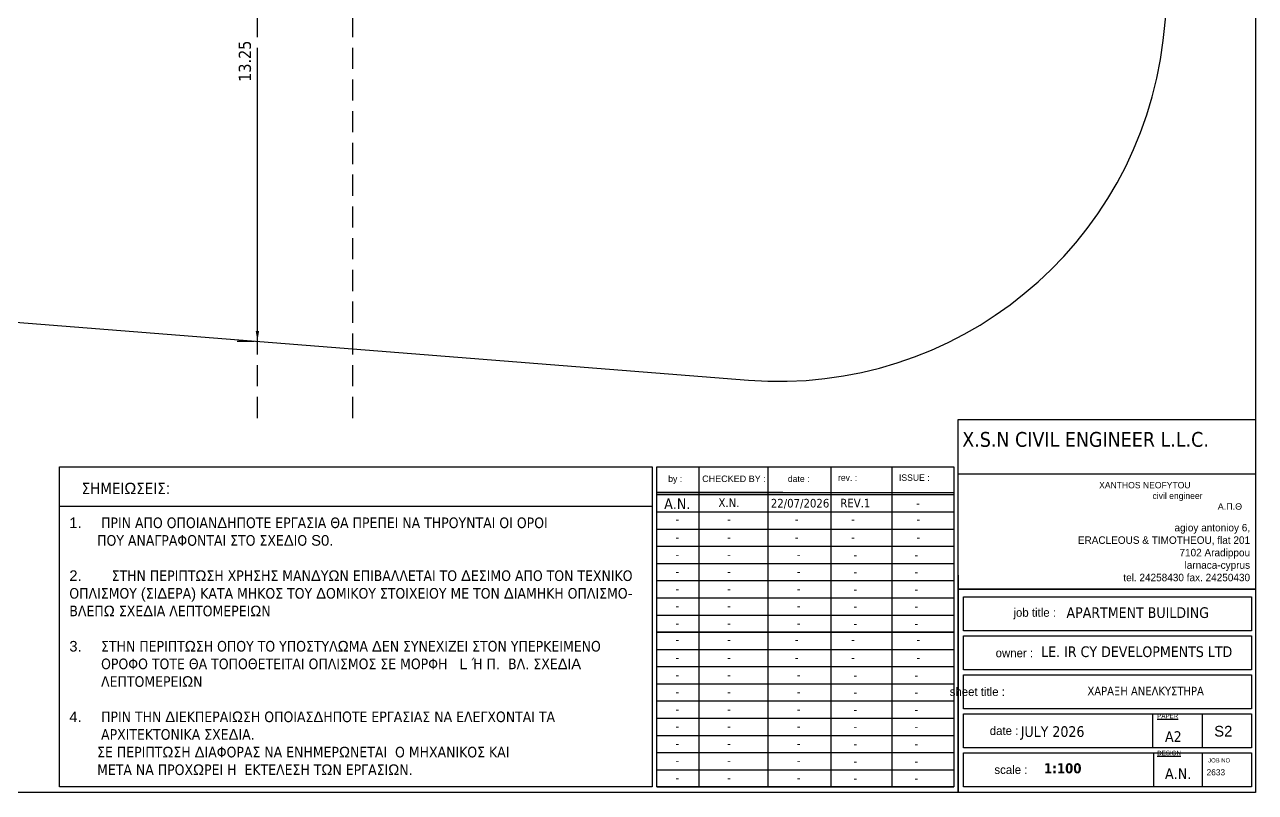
# Model space of a CAD drawing. Header units: millimetres. Extents: x -2171 to 1563, y -1758 to -1505.
# Drawn here: x -2024.74 to -1995.67, y -1629.23 to -1611.09 of the extents above; entities that cross this region are included whole.
import ezdxf

# ---------------------------------------------------------------- set-up
doc = ezdxf.new("R2010")
doc.units = ezdxf.units.MM
doc.header["$PDMODE"] = 32
doc.linetypes.add('DASHDOT', pattern=[25.4, 12.7, -6.35, 0, -6.35])
doc.linetypes.add('HIDDEN', pattern=[0.375, 0.25, -0.125])
doc.layers.get('Defpoints').update_dxf_attribs({"color": 6})
for name, color, linetype in [('-S-AKSONES', 50, 'DASHDOT'), ('-S_TEXT', 3, 'Continuous'), ('ANOIGMATA', 7, 'Continuous'), ('Geo_Lines_-1', 94, 'Continuous'), ('pinakaki', 153, 'Continuous'), ('STR-AXIS', 2, 'Continuous')]:
    doc.layers.add(name, color=color, linetype=linetype)
doc.layers.add('A-ANNO-DIMS', color=1, linetype='Continuous', lineweight=9)
doc.layers.add('TEXT', color=20, linetype='Continuous', lineweight=13)
doc.styles.get("Standard").update_dxf_attribs({"font": 'tahoma.ttf'})
doc.dimstyles.new('Copy(2) of Standard', dxfattribs={"dimscale": 96, "dimtxt": 0.003, "dimasz": 0.0025, "dimexe": 0.0008, "dimexo": 0.005, "dimgap": 0.0015, "dimtad": 1, "dimrnd": 0.05, "dimzin": 0, "dimdsep": 46, "dimtxsty": 'Standard', "dimcen": 0.001, "dimclrd": 256, "dimclrt": 256, "dimadec": 0, "dimazin": 0, "dimtfac": 1, "dimtofl": 0, "dimtmove": 0, "dimatfit": 3, "dimfxl": 5, "dimtolj": 1, "dimtzin": 0, "dimarcsym": 1})

# ---------------------------------------------------------------- blocks, each defined once
blk = doc.blocks.new('LABEL 1')
at = {"color": 0}
for p, q in [((118391.268, -209928.524), (118398.288, -209928.524)), ((118392.259, -209928.524), (118392.259, -209936.09)), ((118393.899, -209936.09), (118393.899, -209928.524)), ((118395.385, -209936.09), (118395.385, -209928.524)), ((118396.826, -209936.09), (118396.826, -209928.524)), ((118405.409, -209928.699), (118398.39, -209928.699)), ((118394.242, -209929.133), (118391.27, -209929.133)), ((118391.27, -209929.133), (118398.289, -209929.133)), ((118398.289, -209929.184), (118391.27, -209929.184)), ((118398.289, -209929.133), (118398.289, -209929.184)), ((118398.39, -209931.085), (118398.39, -209936.218)), ((118398.512, -209932.4), (118398.512, -209931.601)), ((118398.512, -209933.321), (118398.512, -209932.522)), ((118398.512, -209934.242), (118398.512, -209933.444)), ((118398.512, -209935.164), (118398.512, -209934.365)), ((118398.512, -209936.085), (118398.512, -209935.286))]:
    blk.add_line(p, q, dxfattribs=at)
at = {"linetype": 'Continuous', "ltscale": 0.5}
blk.add_line((118391.162, -209929.467), (118377.159, -209929.467), dxfattribs=at)
at = {"color": 3}
blk.add_line((118398.289, -209930.348), (118398.289, -209932.434), dxfattribs=at)
for points in [[(118398.39, -209927.405), (118405.409, -209927.405)], [(118391.27, -209932.434), (118398.289, -209932.434)], [(118391.27, -209935.278), (118398.289, -209935.278)]]:
    blk.add_lwpolyline(points)
at = {"color": 0}
for points in [[(118398.39, -209927.405), (118405.409, -209927.405), (118405.409, -209931.414), (118398.39, -209931.414)], [(118391.27, -209928.524), (118398.289, -209928.524), (118398.289, -209932.434), (118391.27, -209932.434)], [(118391.27, -209928.524), (118398.289, -209928.524), (118398.289, -209936.09), (118391.27, -209936.09)], [(118398.39, -209931.414), (118405.409, -209931.414), (118405.409, -209936.218), (118398.39, -209936.218)]]:
    blk.add_lwpolyline(points, close=True, dxfattribs=at)
at = {"linetype": 'Continuous', "ltscale": 0.5}
blk.add_lwpolyline([(118377.159, -209928.524), (118391.162, -209928.524), (118391.162, -209936.085), (118377.159, -209936.085)], close=True, dxfattribs=at)
at = {"color": 0}
for points in [[(118391.27, -209929.59), (118398.289, -209929.59)], [(118391.27, -209929.996), (118398.289, -209929.996)], [(118391.27, -209930.403), (118398.289, -209930.403)], [(118391.27, -209930.809), (118398.289, -209930.809)], [(118391.27, -209931.215), (118398.289, -209931.215)], [(118391.27, -209931.621), (118398.289, -209931.621)], [(118398.512, -209931.601), (118405.313, -209931.601), (118405.313, -209932.4), (118398.512, -209932.4)], [(118391.27, -209932.028), (118398.289, -209932.028)], [(118391.27, -209932.434), (118398.289, -209932.434)], [(118398.512, -209932.522), (118405.313, -209932.522), (118405.313, -209933.321), (118398.512, -209933.321)], [(118391.27, -209932.84), (118398.289, -209932.84)], [(118391.27, -209933.246), (118398.289, -209933.246)], [(118391.27, -209933.653), (118398.289, -209933.653)], [(118398.512, -209933.444), (118405.313, -209933.444), (118405.313, -209934.242), (118398.512, -209934.242)], [(118391.27, -209934.059), (118398.289, -209934.059)], [(118391.27, -209934.465), (118398.289, -209934.465)], [(118398.512, -209934.365), (118405.313, -209934.365), (118405.313, -209935.164), (118398.512, -209935.164)], [(118402.978, -209934.365), (118402.978, -209935.164)], [(118404.155, -209934.365), (118404.155, -209935.164)], [(118391.27, -209934.871), (118398.289, -209934.871)], [(118398.512, -209935.286), (118405.313, -209935.286), (118405.313, -209936.085), (118398.512, -209936.085)], [(118402.998, -209935.286), (118402.998, -209936.085)], [(118404.155, -209935.286), (118404.155, -209936.085)], [(118391.27, -209935.684), (118398.289, -209935.684)], [(118391.27, -209936.09), (118398.289, -209936.09)]]:
    blk.add_lwpolyline(points, dxfattribs=at)
at = {"layer": '-S_TEXT', "color": 3, "insert": (118377.391, -209929.723), "char_height": 0.25, "attachment_point": 1}
blk.add_mtext_dynamic_manual_height_columns('\\pxi-3,l3,ql,t3;{\\fArial|b0|i0|c186|p34;1.^I}ΠΡΙΝ ΑΠΟ ΟΠΟΙΑΝ{\\fArial|b0|i0|c186|p34;Δ}ΗΠΟΤΕ ΕΡΓΑΣΙΑ ΘΑ ΠΡΕΠΕΙ ΝΑ ΤΗΡΟΥΝΤΑΙ ΟΙ ΟΡΟΙ\\P\\pi0,l0,q*,tz;       ΠΟΥ ΑΝΑΓΡΑΦΟΝΤΑΙ ΣΤΟ ΣΧΕ{\\fArial|b0|i0|c186|p34;Δ}ΙΟ {\\fArial|b0|i0|c186|p34;S0.\\P\\P\\pi-3,l3,ql,t3;2.^I}ΣΤΗΝ ΠΕΡΙΠΤ{\\fArial|b0|i0|c186|p34;Ω}ΣΗ ΧΡΗΣΗΣ ΜΑΝ{\\fArial|b0|i0|c186|p34;Δ}Υ{\\fArial|b0|i0|c186|p34;Ω}Ν ΕΠΙΒΑΛΛΕΤΑΙ ΤΟ {\\fArial|b0|i0|c186|p34;Δ}ΕΣΙΜΟ ΑΠΟ ΤΟΝ ΤΕΧΝΙΚΟ ΟΠΛΙΣΜΟΥ {\\fArial|b0|i0|c186|p34;(}ΣΙ{\\fArial|b0|i0|c186|p34;Δ}ΕΡΑ{\\fArial|b0|i0|c186|p34;) }ΚΑΤΑ ΜΗΚΟΣ ΤΟΥ {\\fArial|b0|i0|c186|p34;Δ}ΟΜΙΚΟΥ ΣΤΟΙΧΕΙΟΥ ΜΕ ΤΟΝ {\\fArial|b0|i0|c186|p34;Δ}ΙΑΜΗΚΗ ΟΠΛΙΣΜΟ{\\fArial|b0|i0|c186|p34;- }ΒΛΕΠ{\\fArial|b0|i0|c186|p34;Ω }ΣΧΕ{\\fArial|b0|i0|c186|p34;Δ}ΙΑ ΛΕΠΤΟΜΕΡΕΙ{\\fArial|b0|i0|c186|p34;Ω}Ν\\P\\pi0,l0,q*,tz;\\P\\pi-3,l3,ql,t3;{\\fArial|b0|i0|c186|p34;3.^I}ΣΤΗΝ ΠΕΡΙΠΤ{\\fArial|b0|i0|c186|p34;Ω}ΣΗ ΟΠΟΥ ΤΟ ΥΠΟΣΤΥΛ{\\fArial|b0|i0|c186|p34;Ω}ΜΑ {\\fArial|b0|i0|c186|p34;Δ}ΕΝ ΣΥΝΕΧΙΖΕΙ ΣΤΟΝ ΥΠΕΡΚΕΙΜΕΝΟ ΟΡΟΦΟ ΤΟΤΕ ΘΑ ΤΟΠΟΘΕΤΕΙΤΑΙ ΟΠΛΙΣΜΟΣ ΣΕ ΜΟΡΦH   {\\fArial|b0|i0|c186|p34;L }Ή Π{\\fArial|b0|i0|c186|p34;. } ΒΛ{\\fArial|b0|i0|c186|p34;. }ΣΧΕ{\\fArial|b0|i0|c186|p34;Δ}Ι{\\fArial|b0|i0|c186|p34;A }ΛΕΠΤΟΜΕΡΕΙ{\\fArial|b0|i0|c186|p34;Ω}Ν\\P\\pi0,l0,q*,tz;\\P\\pi-3,l3,ql,t3;{\\fArial|b0|i0|c186|p34;4.^I}ΠΡΙΝ ΤΗΝ {\\fArial|b0|i0|c186|p34;Δ}ΙΕΚΠΕΡΑΙ{\\fArial|b0|i0|c186|p34;Ω}ΣΗ ΟΠΟΙΑΣ{\\fArial|b0|i0|c186|p34;Δ}ΗΠΟΤΕ ΕΡΓΑΣΙΑΣ ΝΑ ΕΛΕΓΧΟΝΤΑΙ ΤΑ ΑΡΧΙΤΕΚΤΟΝΙΚΑ ΣΧΕ{\\fArial|b0|i0|c186|p34;Δ}ΙΑ{\\fArial|b0|i0|c186|p34;.\\P\\pi0,l0,q*,tz;}       ΣΕ ΠΕΡΙΠΤ{\\fArial|b0|i0|c186|p34;Ω}ΣΗ {\\fArial|b0|i0|c186|p34;Δ}ΙΑΦΟΡΑΣ ΝΑ ΕΝΗΜΕΡ{\\fArial|b0|i0|c186|p34;Ω}ΝΕΤΑΙ  Ο ΜΗΧΑΝΙΚΟΣ ΚΑΙ\\P       ΜΕΤΑ ΝΑ ΠΡΟΧ{\\fArial|b0|i0|c186|p34;Ω}ΡΕΙ Η  ΕΚΤΕΛΕΣΗ Τ{\\fArial|b0|i0|c186|p34;Ω}Ν ΕΡΓΑΣΙ{\\fArial|b0|i0|c186|p34;Ω}Ν{\\fArial|b0|i0|c186|p34;.}', width=13.35251, gutter_width=1, heights=[6.403], dxfattribs=at)
at = {"layer": 'ANOIGMATA', "attachment_point": 1}
for s, insert, char_height, width in [('\\pi4.5494;{\\fBankGothic Lt BT|b0|i0|c0|p34;\\H1.5x;\\C7;XANTHOS NEOFYTOU\\P\\pi5.8103;civil engineer\\P\\pi7.351;\\fArial|b0|i0|c161|p34;Α.Π.Θ}', (118397.168, -209928.883), 0.10094, 7.9171), ('\\pxqr;{\\fBankGothic Lt BT|b0|i0|c161|p34;\\H1.1667x;\\C0;agioy antonioy 6,\\PERACLEOUS & TIMOTHEOU, flat 201\\P7102 Aradippou\\Plarnaca-cyprus\\Ptel. 24258430 fax. 24250430}', (118397.225, -209929.875), 0.15141, 8.05841), ('\\pxqr;{\\fBankGothic Lt BT|b0|i0|c0|p34;\\H1.5x;\\C7; \\H1.3333x; job title :}', (118397.361, -209931.867), 0.10094, 3.33818), ('APARTMENT BUILDING', (118400.946, -209931.845), 0.25234, 5.34758), ('LE. IR CY DEVELOPMENTS LTD', (118400.347, -209932.768), 0.25234, 5.34758), ('\\pxqr;{\\fBankGothic Lt BT|b0|i0|c0|p34;\\H1.5x;\\C7; \\H1.3333x; owner :}', (118396.82, -209932.823), 0.10094, 3.33818), ('{\\fBankGothic Lt BT|b0|i0|c0|p34;\\C7;     sheet title :}', (118397.812, -209933.739), 0.20187, 3.33818), ('\\pxi8.03;{\\fBankGothic Lt BT|b0|i0|c161|p34;\\H0.5x;\\L\\C7;PAPER\\H2x;\\l }', (118401.382, -209934.359), 0.2125, 3.51387), ('\\pxqr;{\\fBankGothic Lt BT|b0|i0|c0|p34;\\C7; date :}', (118396.471, -209934.66), 0.20187, 3.33818), ('{\\C7;JULY 2026}', (118399.865, -209934.655), 0.25234, 4.57511), ('\\pxi8.03;{\\fBankGothic Lt BT|b0|i0|c0|p34;\\H0.5x;\\L\\C7;DESIGN\\H2x;\\l }', (118401.382, -209935.234), 0.2125, 3.51387), ('\\pxi8.03;{\\fBankGothic Lt BT|b0|i0|c0|p34;\\C7;JOB NO}', (118403.483, -209935.41), 0.10094, 3.33818), ('\\pxqr;{\\fBankGothic Lt BT|b0|i0|c0|p34;\\C7; scale :}', (118396.686, -209935.581), 0.20187, 3.33818), ('{\\fTahoma|b1|i0|c161|p34;\\C7;1:\\fTahoma|b1|i0|c0|p34;100}', (118400.413, -209935.531), 0.23651, 5.4102), ('\\pxi8.03;{\\fBankGothic Lt BT|b0|i0|c161|p34;\\C7;2\\fBankGothic Lt BT|b0|i0|c0|p34;633}', (118403.078, -209935.67), 0.14671, 4.85205)]:
    blk.add_mtext(s, dxfattribs=dict(at, insert=insert, char_height=char_height, width=width))
for s, insert, char_height in [('A2', (118403.274, -209934.773), 0.2523), ('A{\\fArial|b0|i0|c186|p34;.}N{\\fArial|b0|i0|c186|p34;.}', (118403.274, -209935.648), 0.25234)]:
    blk.add_mtext_dynamic_manual_height_columns(s, width=10.89316, gutter_width=1, heights=[0], dxfattribs=dict(at, insert=insert, char_height=char_height))
at = {"layer": 'pinakaki', "ltscale": 0.005, "insert": (118377.682, -209928.902), "char_height": 0.26955, "width": 6.67467, "attachment_point": 1}
blk.add_mtext('ΣΗΜΕΙ{\\fArial|b0|i0|c186|p34;Ω}ΣΕΙΣ{\\fArial|b0|i0|c186|p34;:}', dxfattribs=at)
at = {"layer": 'TEXT', "color": 0, "attachment_point": 1}
for s, insert, char_height, width in [('X.S.N CIVIL ENGINEER L.L.C.\\P', (118398.484, -209927.703), 0.35, 6.92207), ('\\pxqc;{\\fBankGothic Lt BT|b0|i0|c161|p34;\\C7;by :}', (118391.244, -209928.732), 0.15234, 0.91751), ('\\pxqc;{\\fBankGothic Lt BT|b0|i0|c0|p34;\\C7;date :}', (118393.35, -209928.732), 0.15234, 2.53906), ('{\\fBankGothic Lt BT|b0|i0|c0|p34;\\C7;ISSUE\\fBankGothic Lt BT|b0|i0|c161|p34; :}', (118396.989, -209928.705), 0.15234, 2.53906), ('\\pxqc;{\\fArial|b0|i0|c186|p34;\\C7;CHECKED BY\\fBankGothic Lt BT|b0|i0|c161|p34; :}', (118391.819, -209928.732), 0.15234, 2.53906), ('{\\fBankGothic Lt BT|b0|i0|c161|p34;\\C7;rev\\fBankGothic Lt BT|b0|i0|c0|p34;.\\fBankGothic Lt BT|b0|i0|c161|p34; :}', (118395.548, -209928.705), 0.152344, 2.53906), ('\\pxqc;{\\fTahoma|b0|i0|c0|p34;\\C7;A\\fTahoma|b0|i0|c161|p34;.\\fTahoma|b0|i0|c0|p34;N\\fTahoma|b0|i0|c161|p34;.}', (118391.244, -209929.272), 0.253906, 1.01563), ('\\pxqc;{\\fTahoma|b0|i0|c0|p34;\\H0.8x;\\C7;X.N.}', (118391.703, -209929.272), 0.25391, 2.53906), ('\\pxqc;{\\C7;22/07/2026}', (118393.976, -209929.284), 0.20313, 1.35307), ('\\pxqc;{\\fTahoma|b0|i0|c0|p34;\\H0.8x;\\C7;REV.1}', (118395.325, -209929.281), 0.25391, 1.26753), ('\\pxqc;{\\fTahoma|b0|i0|c0|p34;\\H0.8x;\\C7; \\fTahoma|b0|i0|c161|p34;-}', (118396.766, -209929.281), 0.25391, 1.26753), ('\\pxqc;{\\fTahoma|b0|i0|c0|p34;\\H0.8x;\\C7;-}', (118391.244, -209929.661), 0.25391, 1.01563), ('\\pxqc;{\\fTahoma|b0|i0|c0|p34;\\H0.8x;\\C7;-}', (118391.703, -209929.661), 0.25391, 2.53906), ('\\pxqc;{\\fTahoma|b0|i0|c0|p34;\\H0.8x;\\C7;   -}', (118393.189, -209929.661), 0.25391, 2.53906), ('\\pxqc;{\\fTahoma|b0|i0|c0|p34;\\H0.8x;\\C7;-}', (118394.631, -209929.661), 0.25391, 2.53906), ('\\pxqc;{\\fTahoma|b0|i0|c0|p34;\\H0.8x;\\C7;-}', (118396.177, -209929.661), 0.25391, 2.53906), ('\\pxqc;{\\fTahoma|b0|i0|c0|p34;\\H0.8x;\\C7;-}', (118391.244, -209930.085), 0.25391, 1.01563), ('\\pxqc;{\\fTahoma|b0|i0|c0|p34;\\H0.8x;\\C7;-}', (118391.703, -209930.085), 0.25391, 2.53906), ('\\pxqc;{\\fTahoma|b0|i0|c0|p34;\\H0.8x;\\C7;   -}', (118393.189, -209930.085), 0.25391, 2.53906), ('\\pxqc;{\\fTahoma|b0|i0|c0|p34;\\H0.8x;\\C7;-}', (118394.631, -209930.085), 0.25391, 2.53906), ('\\pxqc;{\\fTahoma|b0|i0|c0|p34;\\H0.8x;\\C7;-}', (118396.177, -209930.085), 0.25391, 2.53906), ('\\pxqc;{\\fTahoma|b0|i0|c0|p34;\\H0.8x;\\C7;-}', (118391.244, -209930.491), 0.25391, 1.01563), ('\\pxqc;{\\fTahoma|b0|i0|c0|p34;\\H0.8x;\\C7;-}', (118391.703, -209930.491), 0.25391, 2.53906), ('\\pxqc;{\\fTahoma|b0|i0|c0|p34;\\H0.8x;\\C7;-}', (118393.35, -209930.491), 0.25391, 2.53906), ('\\pxqc;{\\fTahoma|b0|i0|c161|p34;\\H0.8x;\\C7;-}', (118395.325, -209930.5), 0.25391, 1.26753), ('\\pxqc;{\\fTahoma|b0|i0|c161|p34;\\H0.8x;\\C7;-}', (118396.766, -209930.5), 0.25391, 1.26753), ('\\pxqc;{\\fTahoma|b0|i0|c0|p34;\\H0.8x;\\C7;-}', (118391.244, -209930.897), 0.25391, 1.01563), ('\\pxqc;{\\fTahoma|b0|i0|c0|p34;\\H0.8x;\\C7;-}', (118391.703, -209930.897), 0.25391, 2.53906), ('\\pxqc;{\\fTahoma|b0|i0|c0|p34;\\H0.8x;\\C7;-}', (118393.35, -209930.897), 0.25391, 2.53906), ('\\pxqc;{\\fTahoma|b0|i0|c161|p34;\\H0.8x;\\C7;-}', (118395.325, -209930.906), 0.25391, 1.26753), ('\\pxqc;{\\fTahoma|b0|i0|c161|p34;\\H0.8x;\\C7;-}', (118396.766, -209930.906), 0.25391, 1.26753), ('\\pxqc;{\\fTahoma|b0|i0|c0|p34;\\H0.8x;\\C7;-}', (118391.244, -209931.303), 0.25391, 1.01563), ('\\pxqc;{\\fTahoma|b0|i0|c0|p34;\\H0.8x;\\C7;-}', (118391.703, -209931.303), 0.25391, 2.53906), ('\\pxqc;{\\fTahoma|b0|i0|c0|p34;\\H0.8x;\\C7;-}', (118393.35, -209931.303), 0.25391, 2.53906), ('\\pxqc;{\\fTahoma|b0|i0|c161|p34;\\H0.8x;\\C7;-}', (118395.325, -209931.312), 0.25391, 1.26753), ('\\pxqc;{\\fTahoma|b0|i0|c161|p34;\\H0.8x;\\C7;-}', (118396.766, -209931.312), 0.25391, 1.26753), ('\\pxqc;{\\fTahoma|b0|i0|c0|p34;\\H0.8x;\\C7;-}', (118391.244, -209931.71), 0.25391, 1.01563), ('\\pxqc;{\\fTahoma|b0|i0|c0|p34;\\H0.8x;\\C7;-}', (118391.703, -209931.71), 0.25391, 2.53906), ('\\pxqc;{\\fTahoma|b0|i0|c0|p34;\\H0.8x;\\C7;-}', (118393.35, -209931.71), 0.25391, 2.53906), ('\\pxqc;{\\fTahoma|b0|i0|c161|p34;\\H0.8x;\\C7;-}', (118395.325, -209931.718), 0.25391, 1.26753), ('\\pxqc;{\\fTahoma|b0|i0|c161|p34;\\H0.8x;\\C7;-}', (118396.766, -209931.718), 0.25391, 1.26753), ('\\pxqc;{\\fTahoma|b0|i0|c0|p34;\\H0.8x;\\C7;-}', (118391.244, -209932.116), 0.25391, 1.01563), ('\\pxqc;{\\fTahoma|b0|i0|c0|p34;\\H0.8x;\\C7;-}', (118391.703, -209932.116), 0.25391, 2.53906), ('\\pxqc;{\\fTahoma|b0|i0|c0|p34;\\H0.8x;\\C7;-}', (118393.35, -209932.116), 0.25391, 2.53906), ('\\pxqc;{\\fTahoma|b0|i0|c161|p34;\\H0.8x;\\C7;-}', (118395.325, -209932.125), 0.25391, 1.26753), ('\\pxqc;{\\fTahoma|b0|i0|c161|p34;\\H0.8x;\\C7;-}', (118396.766, -209932.125), 0.25391, 1.26753), ('\\pxqc;{\\fTahoma|b0|i0|c0|p34;\\H0.8x;\\C7;-}', (118391.244, -209932.505), 0.25391, 1.01563), ('\\pxqc;{\\fTahoma|b0|i0|c0|p34;\\H0.8x;\\C7;-}', (118391.703, -209932.505), 0.25391, 2.53906), ('\\pxqc;{\\fTahoma|b0|i0|c0|p34;\\H0.8x;\\C7;   -}', (118393.189, -209932.505), 0.25391, 2.53906), ('\\pxqc;{\\fTahoma|b0|i0|c0|p34;\\H0.8x;\\C7;-}', (118394.631, -209932.505), 0.25391, 2.53906), ('\\pxqc;{\\fTahoma|b0|i0|c0|p34;\\H0.8x;\\C7;-}', (118396.177, -209932.505), 0.25391, 2.53906), ('\\pxqc;{\\fTahoma|b0|i0|c0|p34;\\H0.8x;\\C7;-}', (118391.244, -209932.928), 0.25391, 1.01563), ('\\pxqc;{\\fTahoma|b0|i0|c0|p34;\\H0.8x;\\C7;-}', (118391.703, -209932.928), 0.25391, 2.53906), ('\\pxqc;{\\fTahoma|b0|i0|c0|p34;\\H0.8x;\\C7;   -}', (118393.189, -209932.928), 0.25391, 2.53906), ('\\pxqc;{\\fTahoma|b0|i0|c0|p34;\\H0.8x;\\C7;-}', (118394.631, -209932.928), 0.25391, 2.53906), ('\\pxqc;{\\fTahoma|b0|i0|c0|p34;\\H0.8x;\\C7;-}', (118396.177, -209932.928), 0.25391, 2.53906), ('\\pxqc;{\\fTahoma|b0|i0|c0|p34;\\H0.8x;\\C7;-}', (118391.244, -209933.335), 0.25391, 1.01563), ('\\pxqc;{\\fTahoma|b0|i0|c0|p34;\\H0.8x;\\C7;-}', (118391.703, -209933.335), 0.25391, 2.53906), ('\\pxqc;{\\fTahoma|b0|i0|c0|p34;\\H0.8x;\\C7;-}', (118393.35, -209933.335), 0.25391, 2.53906), ('\\pxqc;{\\fTahoma|b0|i0|c161|p34;\\H0.8x;\\C7;-}', (118395.325, -209933.343), 0.25391, 1.26753), ('\\pxqc;{\\fTahoma|b0|i0|c161|p34;\\H0.8x;\\C7;-}', (118396.766, -209933.343), 0.25391, 1.26753), ('\\pxqc;{\\fTahoma|b0|i0|c0|p34;\\H0.8x;\\C7;-}', (118391.244, -209933.741), 0.25391, 1.01563), ('\\pxqc;{\\fTahoma|b0|i0|c0|p34;\\H0.8x;\\C7;-}', (118391.703, -209933.741), 0.25391, 2.53906), ('\\pxqc;{\\fTahoma|b0|i0|c0|p34;\\H0.8x;\\C7;-}', (118393.35, -209933.741), 0.25391, 2.53906), ('\\pxqc;{\\fTahoma|b0|i0|c161|p34;\\H0.8x;\\C7;-}', (118395.325, -209933.75), 0.25391, 1.26753), ('\\pxqc;{\\fTahoma|b0|i0|c161|p34;\\H0.8x;\\C7;-}', (118396.766, -209933.75), 0.25391, 1.26753), ('\\pxqc;{\\fTahoma|b0|i0|c0|p34;\\H0.8x;\\C7;-}', (118391.244, -209934.147), 0.25391, 1.01563), ('\\pxqc;{\\fTahoma|b0|i0|c0|p34;\\H0.8x;\\C7;-}', (118391.703, -209934.147), 0.25391, 2.53906), ('\\pxqc;{\\fTahoma|b0|i0|c0|p34;\\H0.8x;\\C7;-}', (118393.35, -209934.147), 0.25391, 2.53906), ('\\pxqc;{\\fTahoma|b0|i0|c161|p34;\\H0.8x;\\C7;-}', (118395.325, -209934.156), 0.25391, 1.26753), ('\\pxqc;{\\fTahoma|b0|i0|c161|p34;\\H0.8x;\\C7;-}', (118396.766, -209934.156), 0.25391, 1.26753), ('\\pxqc;{\\fTahoma|b0|i0|c0|p34;\\H0.8x;\\C7;-}', (118391.244, -209934.553), 0.25391, 1.01563), ('\\pxqc;{\\fTahoma|b0|i0|c0|p34;\\H0.8x;\\C7;-}', (118391.703, -209934.553), 0.25391, 2.53906), ('\\pxqc;{\\fTahoma|b0|i0|c0|p34;\\H0.8x;\\C7;-}', (118393.35, -209934.553), 0.25391, 2.53906), ('\\pxqc;{\\fTahoma|b0|i0|c161|p34;\\H0.8x;\\C7;-}', (118395.325, -209934.562), 0.25391, 1.26753), ('\\pxqc;{\\fTahoma|b0|i0|c161|p34;\\H0.8x;\\C7;-}', (118396.766, -209934.562), 0.25391, 1.26753), ('\\pxqc;{\\fTahoma|b0|i0|c0|p34;\\H0.8x;\\C7;-}', (118391.244, -209934.96), 0.25391, 1.01563), ('\\pxqc;{\\fTahoma|b0|i0|c0|p34;\\H0.8x;\\C7;-}', (118391.703, -209934.96), 0.25391, 2.53906), ('\\pxqc;{\\fTahoma|b0|i0|c0|p34;\\H0.8x;\\C7;-}', (118393.35, -209934.96), 0.25391, 2.53906), ('\\pxqc;{\\fTahoma|b0|i0|c161|p34;\\H0.8x;\\C7;-}', (118395.325, -209934.968), 0.25391, 1.26753), ('\\pxqc;{\\fTahoma|b0|i0|c161|p34;\\H0.8x;\\C7;-}', (118396.766, -209934.968), 0.25391, 1.26753), ('\\pxqc;{\\fTahoma|b0|i0|c0|p34;\\H0.8x;\\C7;-}', (118391.244, -209935.366), 0.25391, 1.01563), ('\\pxqc;{\\fTahoma|b0|i0|c0|p34;\\H0.8x;\\C7;-}', (118391.703, -209935.366), 0.25391, 2.53906), ('\\pxqc;{\\fTahoma|b0|i0|c0|p34;\\H0.8x;\\C7;-}', (118393.35, -209935.366), 0.25391, 2.53906), ('\\pxqc;{\\fTahoma|b0|i0|c161|p34;\\H0.8x;\\C7;-}', (118395.325, -209935.375), 0.25391, 1.26753), ('\\pxqc;{\\fTahoma|b0|i0|c161|p34;\\H0.8x;\\C7;-}', (118396.766, -209935.375), 0.25391, 1.26753), ('\\pxqc;{\\fTahoma|b0|i0|c0|p34;\\H0.8x;\\C7;-}', (118391.244, -209935.772), 0.25391, 1.01563), ('\\pxqc;{\\fTahoma|b0|i0|c0|p34;\\H0.8x;\\C7;-}', (118391.703, -209935.772), 0.25391, 2.53906), ('\\pxqc;{\\fTahoma|b0|i0|c0|p34;\\H0.8x;\\C7;-}', (118393.35, -209935.772), 0.25391, 2.53906), ('\\pxqc;{\\fTahoma|b0|i0|c161|p34;\\H0.8x;\\C7;-}', (118395.325, -209935.781), 0.25391, 1.26753), ('\\pxqc;{\\fTahoma|b0|i0|c161|p34;\\H0.8x;\\C7;-}', (118396.766, -209935.781), 0.25391, 1.26753)]:
    blk.add_mtext(s, dxfattribs=dict(at, insert=insert, char_height=char_height, width=width))
blk = doc.blocks.new('*D428')
at = {"layer": '-S-AKSONES', "color": 0, "lineweight": -2, "ltscale": 0.5, "transparency": 16777216}
for p, q in [((-2019.723, -1605.336), (-2019.321, -1605.336)), ((-2019.723, -1618.567), (-2019.321, -1618.567))]:
    blk.add_line(p, q, dxfattribs=at)
at = {"layer": '-S-AKSONES', "lineweight": -2, "ltscale": 0.5, "transparency": 16777216}
blk.add_line((-2019.244, -1618.327), (-2019.244, -1605.576), dxfattribs=at)
at = {"layer": '-S-AKSONES', "ltscale": 0.5, "transparency": 16777216}
for points in [[(-2019.284, -1605.576), (-2019.204, -1605.576), (-2019.244, -1605.336)], [(-2019.284, -1618.327), (-2019.204, -1618.327), (-2019.244, -1618.567)]]:
    blk.add_solid(points, dxfattribs=at)
at = {"layer": 'Defpoints', "color": 0, "ltscale": 0.5, "transparency": 16777216}
for p in [(-2019.244, -1605.336), (-2019.243, -1605.336), (-2019.243, -1618.567)]:
    blk.add_point(p, dxfattribs=at)
at = {"layer": '-S-AKSONES', "ltscale": 0.5, "transparency": 16777216, "insert": (-2019.538, -1611.951), "char_height": 0.288, "attachment_point": 5, "rotation": 90}
blk.add_mtext('\\A1;13.25', dxfattribs=at)

msp = doc.modelspace()

# ---------------------------------------------------------------- linework, layer by layer
at = {"layer": '-S_TEXT', "ltscale": 5}
msp.add_lwpolyline([(-2053.8167, -1589.182), (-1995.6693, -1589.182), (-1995.6693, -1629.2267), (-2053.8167, -1629.2267)], close=True, dxfattribs=at)
at = {"layer": 'Geo_Lines_-1', "color": 94, "ltscale": 0.5}
msp.add_lwpolyline([(-2052.4366, -1596.9859), (-2053.349, -1606.5488, 0.4189744), (-2044.9671, -1616.5329), (-2007.6401, -1619.4842, 0.4025719), (-1997.8465, -1611.458), (-1996.065, -1595.2502), (-2021.9124, -1594.886), (-2021.9366, -1596.9859)], format="xyb", close=True, dxfattribs=at)
at = {"layer": 'STR-AXIS', "color": 2, "linetype": 'HIDDEN', "ltscale": 2}
for p, q in [((-2019.2435, -1620.3812), (-2019.2435, -1592.0799)), ((-2016.9935, -1620.3812), (-2016.9935, -1592.0799))]:
    msp.add_line(p, q, dxfattribs=at)

# ---------------------------------------------------------------- block references
at = {"linetype": 'Continuous', "ltscale": 0.5}
msp.add_blockref('LABEL 1', (-120401.0778, 208306.9916), dxfattribs=at)

# ---------------------------------------------------------------- texts
at = {"layer": '-S_TEXT', "ltscale": 5, "insert": (-1996.6431, -1627.6547), "char_height": 0.2523, "attachment_point": 1}
msp.add_mtext_dynamic_manual_height_columns('{\\fArial|b0|i0|c186|p34;S\\fArial|b0|i0|c0|p34;2}', width=10.893157, gutter_width=1, heights=[0], dxfattribs=at)
at = {"layer": 'A-ANNO-DIMS', "color": 7, "linetype": 'Continuous', "insert": (-1999.6362, -1626.7324), "char_height": 0.2, "width": 5.639929, "attachment_point": 1}
msp.add_mtext('ΧΑΡΑΞΗ ΑΝΕΛΚΥΣΤΗΡΑ', dxfattribs=at)

# ---------------------------------------------------------------- dimensions: what is measured, and where the dimension line sits
at = {"layer": '-S-AKSONES', "color": 253, "ltscale": 0.5}
dim = msp.add_linear_dim(base=(-2019.2437, -1605.3359), p1=(-2019.2435, -1618.5668), p2=(-2019.2435, -1605.3359), angle=90, dimstyle='Copy(2) of Standard', override={"dimtmove": 1}, dxfattribs=at)
dim.commit()
dim.dimension.update_dxf_attribs({"geometry": '*D428', "text_midpoint": (-2019.5377, -1611.9513)})

doc.saveas('drawing.dxf')
